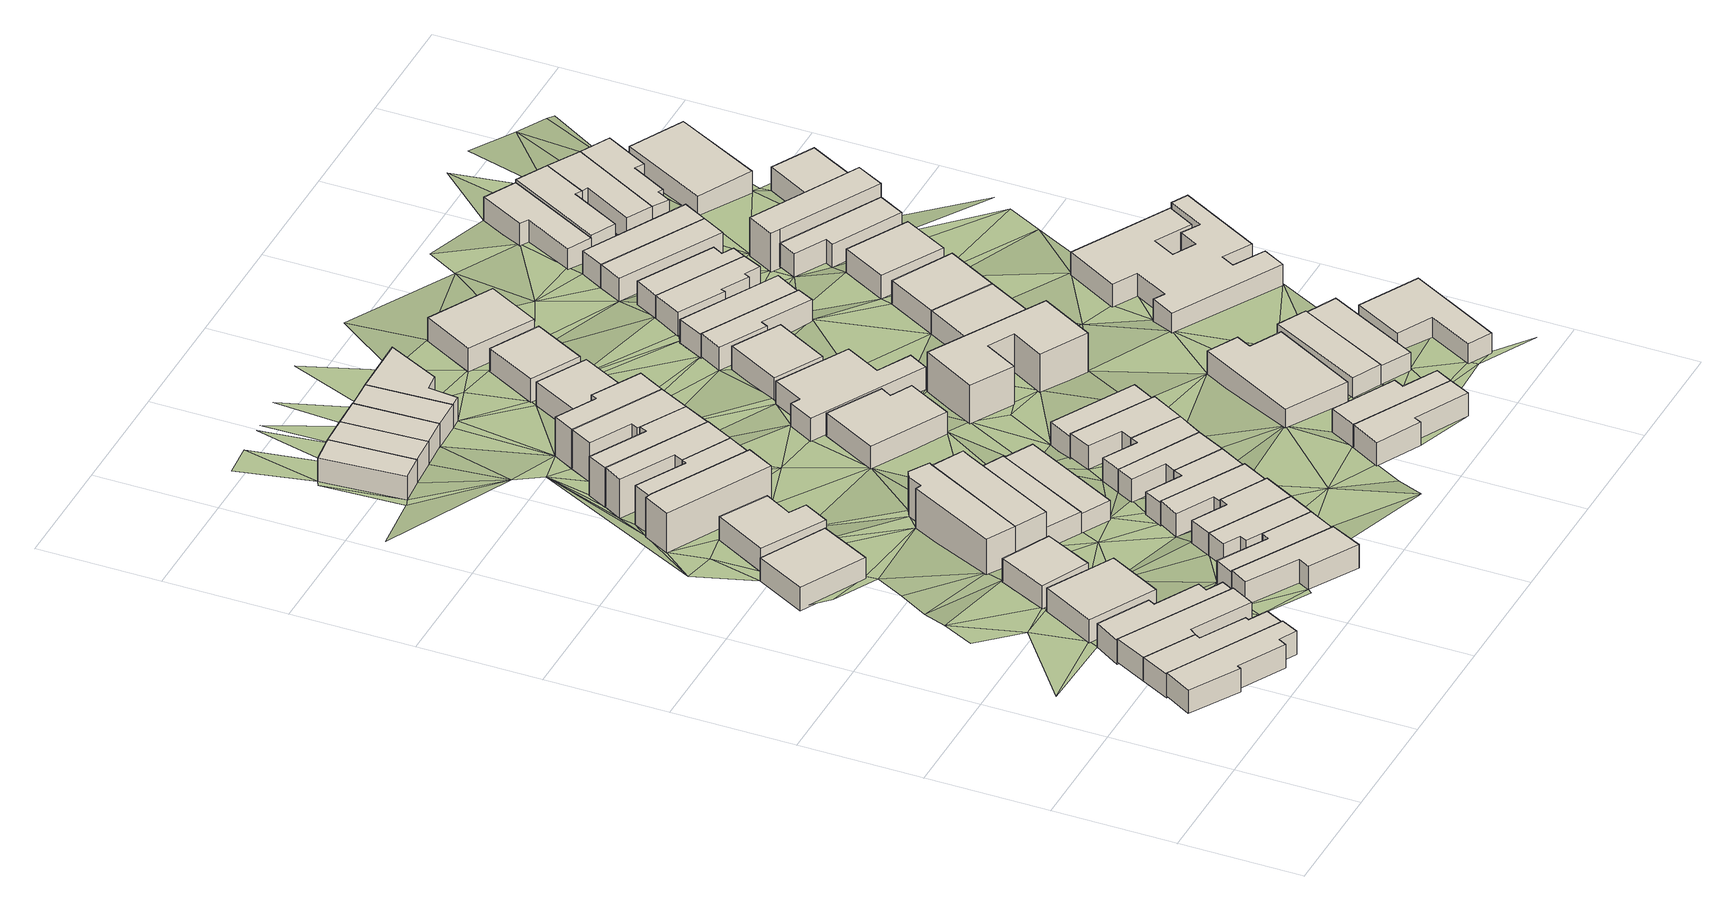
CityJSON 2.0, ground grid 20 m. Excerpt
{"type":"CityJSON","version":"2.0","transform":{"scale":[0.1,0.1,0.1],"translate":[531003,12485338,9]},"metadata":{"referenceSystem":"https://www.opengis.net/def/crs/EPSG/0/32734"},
"CityObjects":{
"building1":{"type":"Building","attributes":{"address":"39 Addison Road Salt River Cape Town","building":"house","building:levels":1,"building_height":4.1,"plus_code":"4FRW3F96+J7P","ground_height":14.52,"roof_height":18.62},"geometry":[{"type":"Solid","lod":"1","boundaries":[[[[0,1,2,3]],[[1,4,5,2]],[[4,6,7,5]],[[6,8,9,7]],[[8,10,11,9]],[[10,12,13,11]],[[12,14,15,13]],[[14,0,3,15]],[[3,2,5,7,9,11,13,15]],[[14,12,10,8,6,4,1,0]]]]}]},
"building2":{"type":"Building","attributes":{"address":"37 Addison Road Salt River Cape Town","building":"house","building:levels":1,"building_height":4.1,"plus_code":"4FRW3F96+M75","ground_height":14.2,"roof_height":18.3},"geometry":[{"type":"Solid","lod":"1","boundaries":[[[[16,17,18,19]],[[17,20,21,18]],[[20,22,23,21]],[[22,24,25,23]],[[24,26,27,25]],[[26,28,29,27]],[[28,30,31,29]],[[30,16,19,31]],[[19,18,21,23,25,27,29,31]],[[30,28,26,24,22,20,17,16]]]]}]},
"building3":{"type":"Building","attributes":{"address":"35 Addison Road Salt River Cape Town","building":"house","building:levels":1,"building_height":4.1,"plus_code":"4FRW3F96+M8C","ground_height":14.2,"roof_height":18.3},"geometry":[{"type":"Solid","lod":"1","boundaries":[[[[32,16,19,33]],[[16,30,31,19]],[[30,34,35,31]],[[34,36,37,35]],[[36,38,39,37]],[[38,32,33,39]],[[33,19,31,35,37,39]],[[38,36,34,30,16,32]]]]}]},
"building4":{"type":"Building","attributes":{"address":"33 Addison Road Salt River Cape Town","building":"house","building:levels":1,"building_height":4.1,"plus_code":"4FRW3F96+M8M","ground_height":13.85,"roof_height":17.95},"geometry":[{"type":"Solid","lod":"1","boundaries":[[[[40,41,42,43]],[[41,44,45,42]],[[44,46,47,45]],[[46,48,49,47]],[[48,50,51,49]],[[50,52,53,51]],[[52,54,55,53]],[[54,40,43,55]],[[43,42,45,47,49,51,53,55]],[[54,52,50,48,46,44,41,40]]]]}]},
"building5":{"type":"Building","attributes":{"address":"31 Addison Road Salt River Cape Town","building":"house","building:levels":1,"building_height":4.1,"plus_code":"4FRW3F96+P8G","ground_height":13.54,"roof_height":17.64},"geometry":[{"type":"Solid","lod":"1","boundaries":[[[[56,57,58,59]],[[57,60,61,58]],[[60,62,63,61]],[[62,56,59,63]],[[59,58,61,63]],[[62,60,57,56]]]]}]},
"building6":{"type":"Building","attributes":{"address":"44 Addison Road Salt River Cape Town","building":"house","building:levels":1,"building_height":4.1,"plus_code":"4FRW3F96+V7H","ground_height":12.33,"roof_height":16.43},"geometry":[{"type":"Solid","lod":"1","boundaries":[[[[64,65,66,67]],[[65,68,69,66]],[[68,70,71,69]],[[70,64,67,71]],[[67,66,69,71]],[[70,68,65,64]]]]}]},
"building7":{"type":"Building","attributes":{"address":"29 Addison Road Salt River Cape Town","building":"house","building:levels":1,"building_height":4.1,"plus_code":"4FRW3F96+Q85","ground_height":13.54,"roof_height":17.64},"geometry":[{"type":"Solid","lod":"1","boundaries":[[[[72,73,74,75]],[[73,76,77,74]],[[76,78,79,77]],[[78,72,75,79]],[[75,74,77,79]],[[78,76,73,72]]]]}]},
"building8":{"type":"Building","attributes":{"address":"40 Burns Road Salt River Cape Town","building":"house","building:levels":1,"building_height":4.1,"plus_code":"4FRW3F96+J9X","ground_height":14.2,"roof_height":18.3},"geometry":[{"type":"Solid","lod":"1","boundaries":[[[[80,81,82,83]],[[81,84,85,82]],[[84,86,87,85]],[[86,88,89,87]],[[88,90,91,89]],[[90,80,83,91]],[[83,82,85,87,89,91]],[[90,88,86,84,81,80]]]]}]},
"building9":{"type":"Building","attributes":{"address":"42 Addison Road Salt River Cape Town","building":"house","building:levels":1,"building_height":4.1,"plus_code":"4FRW3F96+W87","ground_height":12.16,"roof_height":16.26},"geometry":[{"type":"Solid","lod":"1","boundaries":[[[[92,93,94,95]],[[93,96,97,94]],[[96,98,99,97]],[[98,100,101,99]],[[100,102,103,101]],[[102,92,95,103]],[[95,94,97,99,101,103]],[[102,100,98,96,93,92]]]]}]},
"building10":{"type":"Building","attributes":{"address":"38 Burns Road Salt River Cape Town","building":"house","building:levels":1,"building_height":4.1,"plus_code":"4FRW3F96+MC3","ground_height":13.95,"roof_height":18.05},"geometry":[{"type":"Solid","lod":"1","boundaries":[[[[104,105,106,107]],[[105,108,109,106]],[[108,110,111,109]],[[110,112,113,111]],[[112,114,115,113]],[[114,104,107,115]],[[107,106,109,111,113,115]],[[114,112,110,108,105,104]]]]}]},
"building11":{"type":"Building","attributes":{"address":"2 Pope Street Salt River Cape Town","building":"house","building:levels":2,"building_height":6.9,"plus_code":"4FRW3F96+R97","ground_height":12.75,"roof_height":19.65},"geometry":[{"type":"Solid","lod":"1","boundaries":[[[[116,117,118,119]],[[117,120,121,118]],[[120,122,123,121]],[[122,124,125,123]],[[124,126,127,125]],[[126,128,129,127]],[[128,130,131,129]],[[130,116,119,131]],[[119,118,121,123,125,127,129,131]],[[130,128,126,124,122,120,117,116]]]]}]},
"building12":{"type":"Building","attributes":{"address":"40 Addison Road Salt River Cape Town","building":"house","building:levels":2,"building_height":6.9,"plus_code":"4FRW3F96+W8W","ground_height":12.16,"roof_height":19.06},"geometry":[{"type":"Solid","lod":"1","boundaries":[[[[132,133,134,135]],[[133,136,137,134]],[[136,138,139,137]],[[138,140,141,139]],[[140,132,135,141]],[[135,134,137,139,141]],[[140,138,136,133,132]]]]}]},
"building13":{"type":"Building","attributes":{"address":"36 Burns Road Salt River Cape Town","building":"house","building:levels":1,"building_height":4.1,"plus_code":"4FRW3F96+MC8","ground_height":13.95,"roof_height":18.05},"geometry":[{"type":"Solid","lod":"1","boundaries":[[[[105,142,143,106]],[[142,144,145,143]],[[144,146,147,145]],[[146,148,149,147]],[[148,150,151,149]],[[150,108,109,151]],[[108,105,106,109]],[[106,143,145,147,149,151,109]],[[108,150,148,146,144,142,105]]]]}]},
"building14":{"type":"Building","attributes":{"address":"4 Pope Street Salt River Cape Town","building":"house","building:levels":2,"building_height":6.9,"plus_code":"4FRW3F96+R94","ground_height":12.75,"roof_height":19.65},"geometry":[{"type":"Solid","lod":"1","boundaries":[[[[117,116,119,118]],[[116,152,153,119]],[[152,154,155,153]],[[154,156,157,155]],[[156,117,118,157]],[[118,119,153,155,157]],[[156,154,152,116,117]]]]}]},
"building15":{"type":"Building","attributes":{"address":"38 Addison Road Salt River Cape Town","building":"house","building:levels":2,"building_height":6.9,"plus_code":"4FRW3F96+X85","ground_height":11.71,"roof_height":18.61},"geometry":[{"type":"Solid","lod":"1","boundaries":[[[[158,159,160,161]],[[159,162,163,160]],[[162,164,165,163]],[[164,166,167,165]],[[166,168,169,167]],[[168,158,161,169]],[[161,160,163,165,167,169]],[[168,166,164,162,159,158]]]]}]},
"building16":{"type":"Building","attributes":{"address":"14 Chapel Street Salt River Cape Town","building":"house","building:levels":1,"building_height":4.1,"plus_code":"4FRW3FC6+47H","ground_height":11.13,"roof_height":15.23},"geometry":[{"type":"Solid","lod":"1","boundaries":[[[[170,171,172,173]],[[171,174,175,172]],[[174,176,177,175]],[[176,170,173,177]],[[173,172,175,177]],[[176,174,171,170]]]]}]},
"building17":{"type":"Building","attributes":{"address":"34 Burns Road Salt River Cape Town","building":"house","building:levels":1,"building_height":4.1,"plus_code":"4FRW3F96+MCQ","ground_height":13.95,"roof_height":18.05},"geometry":[{"type":"Solid","lod":"1","boundaries":[[[[142,178,179,143]],[[178,180,181,179]],[[180,182,183,181]],[[182,184,185,183]],[[184,144,145,185]],[[144,142,143,145]],[[143,179,181,183,185,145]],[[144,184,182,180,178,142]]]]}]},
"building18":{"type":"Building","attributes":{"address":"6 Pope Street Salt River Cape Town","building":"house","building:levels":1,"building_height":4.1,"plus_code":"4FRW3F96+QCR","ground_height":12.75,"roof_height":16.85},"geometry":[{"type":"Solid","lod":"1","boundaries":[[[[154,152,186,187]],[[152,188,189,186]],[[188,190,191,189]],[[190,154,187,191]],[[187,186,189,191]],[[190,188,152,154]]]]}]},
"building19":{"type":"Building","attributes":{"address":"36 Addison Road Salt River Cape Town","building":"house","building:levels":2,"building_height":6.9,"plus_code":"4FRW3F96+X8Q","ground_height":11.71,"roof_height":18.61},"geometry":[{"type":"Solid","lod":"1","boundaries":[[[[159,192,193,160]],[[192,194,195,193]],[[194,196,197,195]],[[196,198,199,197]],[[198,162,163,199]],[[162,159,160,163]],[[160,193,195,197,199,163]],[[162,198,196,194,192,159]]]]}]},
"building20":{"type":"Building","attributes":{"address":"32 Burns Road Salt River Cape Town","building":"house","building:levels":1,"building_height":4.1,"plus_code":"4FRW3F96+PC5","ground_height":13.54,"roof_height":17.64},"geometry":[{"type":"Solid","lod":"1","boundaries":[[[[200,201,202,203]],[[201,204,205,202]],[[204,206,207,205]],[[206,208,209,207]],[[208,210,211,209]],[[210,200,203,211]],[[203,202,205,207,209,211]],[[210,208,206,204,201,200]]]]}]},
"building21":{"type":"Building","attributes":{"address":"16 Chapel Street Salt River Cape Town","building":"house","building:levels":1,"building_height":4.1,"plus_code":"4FRW3FC6+48F","ground_height":11.13,"roof_height":15.23},"geometry":[{"type":"Solid","lod":"1","boundaries":[[[[212,170,173,213]],[[170,176,177,173]],[[176,214,215,177]],[[214,212,213,215]],[[213,173,177,215]],[[214,176,170,212]]]]}]},
"building22":{"type":"Building","attributes":{"address":"34 Addison Road Salt River Cape Town","building":"house","building:levels":2,"building_height":6.9,"plus_code":"4FRW3F96+X9M","ground_height":11.56,"roof_height":18.46},"geometry":[{"type":"Solid","lod":"1","boundaries":[[[[216,217,218,219]],[[217,220,221,218]],[[220,222,223,221]],[[222,224,225,223]],[[224,226,227,225]],[[226,216,219,227]],[[219,218,221,223,225,227]],[[226,224,222,220,217,216]]]]}]},
"building23":{"type":"Building","attributes":{"address":"8 Pope Street Salt River Cape Town","building":"house","building:levels":1,"building_height":4.1,"plus_code":"4FRW3F96+QCP","ground_height":12.52,"roof_height":16.62},"geometry":[{"type":"Solid","lod":"1","boundaries":[[[[228,229,230,231]],[[229,232,233,230]],[[232,234,235,233]],[[234,228,231,235]],[[231,230,233,235]],[[234,232,229,228]]]]}]},
"building24":{"type":"Building","attributes":{"address":"30 Burns Road Salt River Cape Town","building":"house","building:levels":1,"building_height":4.1,"plus_code":"4FRW3F96+PF6","ground_height":13.1,"roof_height":17.2},"geometry":[{"type":"Solid","lod":"1","boundaries":[[[[236,237,238,239]],[[237,240,241,238]],[[240,242,243,241]],[[242,244,245,243]],[[244,246,247,245]],[[246,236,239,247]],[[239,238,241,243,245,247]],[[246,244,242,240,237,236]]]]}]},
"building25":{"type":"Building","attributes":{"address":"18 Chapel Street Salt River Cape Town","building":"house","building:levels":1,"building_height":4.1,"plus_code":"4FRW3FC6+48G","ground_height":11.13,"roof_height":15.23},"geometry":[{"type":"Solid","lod":"1","boundaries":[[[[248,212,213,249]],[[212,214,215,213]],[[214,250,251,215]],[[250,248,249,251]],[[249,213,215,251]],[[250,214,212,248]]]]}]},
"building26":{"type":"Building","attributes":{"address":"32 Addison Road Salt River Cape Town","building":"house","building:levels":2,"building_height":6.9,"plus_code":"4FRW3FC6+294","ground_height":11.56,"roof_height":18.46},"geometry":[{"type":"Solid","lod":"1","boundaries":[[[[217,252,253,218]],[[252,254,255,253]],[[254,256,257,255]],[[256,258,259,257]],[[258,260,261,259]],[[260,220,221,261]],[[220,217,218,221]],[[218,253,255,257,259,261,221]],[[220,260,258,256,254,252,217]]]]}]},
"building27":{"type":"Building","attributes":{"address":"Burns Road Salt River Cape Town","building":"house","building:levels":1,"building_height":4.1,"plus_code":"4FRW3F96+PFP","ground_height":13.1,"roof_height":17.2},"geometry":[{"type":"Solid","lod":"1","boundaries":[[[[237,262,263,238]],[[262,264,265,263]],[[264,266,267,265]],[[266,268,269,267]],[[268,240,241,269]],[[240,237,238,241]],[[238,263,265,267,269,241]],[[240,268,266,264,262,237]]]]}]},
"building28":{"type":"Building","attributes":{"address":"30 Addison Road Salt River Cape Town","building":"house","building:levels":2,"building_height":6.9,"plus_code":"4FRW3FC6+29H","ground_height":11.56,"roof_height":18.46},"geometry":[{"type":"Solid","lod":"1","boundaries":[[[[252,270,271,253]],[[270,272,273,271]],[[272,274,275,273]],[[274,276,277,275]],[[276,254,255,277]],[[254,252,253,255]],[[253,271,273,275,277,255]],[[254,276,274,272,270,252]]]]}]},
"building29":{"type":"Building","attributes":{"address":"20 Chapel Street Salt River Cape Town","building":"house","building:levels":1,"building_height":4.1,"plus_code":"4FRW3FC6+49C","ground_height":10.98,"roof_height":15.08},"geometry":[{"type":"Solid","lod":"1","boundaries":[[[[278,279,280,281]],[[279,282,283,280]],[[282,284,285,283]],[[284,278,281,285]],[[281,280,283,285]],[[284,282,279,278]]]]}]},
"building30":{"type":"Building","attributes":{"address":"Burns Road Salt River Cape Town","building":"house","building:levels":1,"building_height":4.1,"plus_code":"4FRW3F96+QF4","ground_height":13.1,"roof_height":17.2},"geometry":[{"type":"Solid","lod":"1","boundaries":[[[[262,286,287,263]],[[286,288,289,287]],[[288,290,291,289]],[[290,292,293,291]],[[292,264,265,293]],[[264,262,263,265]],[[263,287,289,291,293,265]],[[264,292,290,288,286,262]]]]}]},
"building31":{"type":"Building","attributes":{"address":"27 Addison Road Salt River Cape Town","building":"house","building:levels":1,"building_height":4.1,"plus_code":"4FRW3F96+VFR","ground_height":11.95,"roof_height":16.05},"geometry":[{"type":"Solid","lod":"1","boundaries":[[[[294,295,296,297]],[[295,298,299,296]],[[298,300,301,299]],[[300,302,303,301]],[[302,304,305,303]],[[304,294,297,305]],[[297,296,299,301,303,305]],[[304,302,300,298,295,294]]]]}]},
"building32":{"type":"Building","attributes":{"address":"Burns Road Salt River Cape Town","building":"house","building:levels":1,"building_height":4.1,"plus_code":"4FRW3F96+QFH","ground_height":13.1,"roof_height":17.2},"geometry":[{"type":"Solid","lod":"1","boundaries":[[[[286,306,307,287]],[[306,308,309,307]],[[308,310,311,309]],[[310,312,313,311]],[[312,288,289,313]],[[288,286,287,289]],[[287,307,309,311,313,289]],[[288,312,310,308,306,286]]]]}]},
"building33":{"type":"Building","attributes":{"address":"22 Chapel Street Salt River Cape Town","building":"house","building:levels":1,"building_height":4.1,"plus_code":"4FRW3FC6+49P","ground_height":10.98,"roof_height":15.08},"geometry":[{"type":"Solid","lod":"1","boundaries":[[[[278,284,285,281]],[[284,314,315,285]],[[314,316,317,315]],[[316,318,319,317]],[[318,320,321,319]],[[320,278,281,321]],[[281,285,315,317,319,321]],[[320,318,316,314,284,278]]]]}]},
"building34":{"type":"Building","attributes":{"address":"28 Addison Road Salt River Cape Town","building":"house","building:levels":1,"building_height":4.1,"plus_code":"4FRW3FC6+2CV","ground_height":10.98,"roof_height":15.08},"geometry":[{"type":"Solid","lod":"1","boundaries":[[[[322,323,324,325]],[[323,326,327,324]],[[326,328,329,327]],[[328,322,325,329]],[[325,324,327,329]],[[328,326,323,322]]]]}]},
"building35":{"type":"Building","attributes":{"address":"22 Burns Road Salt River Cape Town","building":"house","building:levels":1,"building_height":4.1,"plus_code":"4FRW3F96+QGJ","ground_height":12.52,"roof_height":16.62},"geometry":[{"type":"Solid","lod":"1","boundaries":[[[[330,331,332,333]],[[331,334,335,332]],[[334,336,337,335]],[[336,330,333,337]],[[333,332,335,337]],[[336,334,331,330]]]]}]},
"building36":{"type":"Building","attributes":{"address":"25 Addison Road Salt River Cape Town","building":"house","building:levels":1,"building_height":4.1,"plus_code":"4FRW3F96+WF8","ground_height":11.95,"roof_height":16.05},"geometry":[{"type":"Solid","lod":"1","boundaries":[[[[338,339,340,341]],[[339,342,343,340]],[[342,344,345,343]],[[344,346,347,345]],[[346,348,349,347]],[[348,350,351,349]],[[350,352,353,351]],[[352,338,341,353]],[[341,340,343,345,347,349,351,353]],[[352,350,348,346,344,342,339,338]]]]}]},
"building37":{"type":"Building","attributes":{"address":"39 Burns Road Salt River Cape Town","building":"house","building:levels":1,"building_height":4.1,"plus_code":"4FRW3F96+JHM","ground_height":13.74,"roof_height":17.84},"geometry":[{"type":"Solid","lod":"1","boundaries":[[[[354,355,356,357]],[[355,358,359,356]],[[358,360,361,359]],[[360,362,363,361]],[[362,364,365,363]],[[364,354,357,365]],[[357,356,359,361,363,365]],[[364,362,360,358,355,354]]]]}]},
"building38":{"type":"Building","attributes":{"address":"26 Addison Road Salt River Cape Town","building":"house","building:levels":1,"building_height":4.1,"plus_code":"4FRW3FC6+3CQ","ground_height":10.82,"roof_height":14.92},"geometry":[{"type":"Solid","lod":"1","boundaries":[[[[366,367,368,369]],[[367,370,371,368]],[[370,372,373,371]],[[372,366,369,373]],[[369,368,371,373]],[[372,370,367,366]]]]}]},
"building39":{"type":"Building","attributes":{"address":"37 Burns Road Salt River Cape Town","building":"house","building:levels":1,"building_height":4.1,"plus_code":"4FRW3F96+MH4","ground_height":13.74,"roof_height":17.84},"geometry":[{"type":"Solid","lod":"1","boundaries":[[[[364,362,363,365]],[[362,374,375,363]],[[374,376,377,375]],[[376,378,379,377]],[[378,380,381,379]],[[380,364,365,381]],[[365,363,375,377,379,381]],[[380,378,376,374,362,364]]]]}]},
"building40":{"type":"Building","attributes":{"address":"23 Addison Road Salt River Cape Town","building":"house","building:levels":1,"building_height":4.1,"plus_code":"4FRW3F96+XF9","ground_height":11.39,"roof_height":15.49},"geometry":[{"type":"Solid","lod":"1","boundaries":[[[[382,383,384,385]],[[383,386,387,384]],[[386,388,389,387]],[[388,382,385,389]],[[385,384,387,389]],[[388,386,383,382]]]]}]},
"building41":{"type":"Building","attributes":{"address":"3 Pope Street Salt River Cape Town","building":"hall","building:levels":2,"amenity":"community_centre","building_height":6.9,"plus_code":"4FRW3F96+RHV","ground_height":11.95,"roof_height":18.85},"geometry":[{"type":"Solid","lod":"1","boundaries":[[[[390,391,392,393]],[[391,394,395,392]],[[394,396,397,395]],[[396,398,399,397]],[[398,400,401,399]],[[400,402,403,401]],[[402,404,405,403]],[[404,390,393,405]],[[393,392,395,397,399,401,403,405]],[[404,402,400,398,396,394,391,390]]]]}]},
"building42":{"type":"Building","attributes":{"address":"12 Pope Street Salt River Cape Town","building":"house","building:levels":1,"building_height":4.1,"plus_code":"4FRW3F96+PH9","ground_height":12.81,"roof_height":16.91},"geometry":[{"type":"Solid","lod":"1","boundaries":[[[[406,407,408,409]],[[407,410,411,408]],[[410,412,413,411]],[[412,414,415,413]],[[414,416,417,415]],[[416,406,409,417]],[[409,408,411,413,415,417]],[[416,414,412,410,407,406]]]]}]},
"building43":{"type":"Building","attributes":{"address":"24 Addison Road Salt River Cape Town","building":"house","building:levels":1,"building_height":4.1,"plus_code":"4FRW3FC6+4F6","ground_height":10.82,"roof_height":14.92},"geometry":[{"type":"Solid","lod":"1","boundaries":[[[[418,419,420,421]],[[419,422,423,420]],[[422,424,425,423]],[[424,418,421,425]],[[421,420,423,425]],[[424,422,419,418]]]]}]},
"building44":{"type":"Building","attributes":{"address":"21 Addison Road Salt River Cape Town","building":"house","building:levels":1,"building_height":4.1,"plus_code":"4FRW3F96+XGM","ground_height":11.39,"roof_height":15.49},"geometry":[{"type":"Solid","lod":"1","boundaries":[[[[426,427,428,429]],[[427,430,431,428]],[[430,432,433,431]],[[432,434,435,433]],[[434,436,437,435]],[[436,426,429,437]],[[429,428,431,433,435,437]],[[436,434,432,430,427,426]]]]}]},
"building45":{"type":"Building","attributes":{"address":"14 Pope Street Salt River Cape Town","building":"house","building:levels":1,"building_height":4.1,"plus_code":"4FRW3F96+MJW","ground_height":12.81,"roof_height":16.91},"geometry":[{"type":"Solid","lod":"1","boundaries":[[[[438,439,440,441]],[[439,442,443,440]],[[442,444,445,443]],[[444,438,441,445]],[[441,440,443,445]],[[444,442,439,438]]]]}]},
"building46":{"type":"Building","attributes":{"address":"19 Addison Road Salt River Cape Town","building":"house","building:levels":1,"building_height":4.1,"plus_code":"4FRW3F96+XGW","ground_height":11.07,"roof_height":15.17},"geometry":[{"type":"Solid","lod":"1","boundaries":[[[[446,447,448,449]],[[447,450,451,448]],[[450,452,453,451]],[[452,446,449,453]],[[449,448,451,453]],[[452,450,447,446]]]]}]},
"building47":{"type":"Building","attributes":{"address":"Burns Road Salt River Cape Town","building":"house","building:levels":1,"building_height":4.1,"plus_code":"4FRW3F96+VHG","ground_height":11.61,"roof_height":15.71},"geometry":[{"type":"Solid","lod":"1","boundaries":[[[[454,455,456,457]],[[455,458,459,456]],[[458,460,461,459]],[[460,454,457,461]],[[457,456,459,461]],[[460,458,455,454]]]]}]},
"building48":{"type":"Building","attributes":{"address":"16 Pope Street Salt River Cape Town","building":"house","building:levels":1,"building_height":4.1,"plus_code":"4FRW3F96+MJX","ground_height":12.45,"roof_height":16.55},"geometry":[{"type":"Solid","lod":"1","boundaries":[[[[462,463,464,465]],[[463,466,467,464]],[[466,468,469,467]],[[468,462,465,469]],[[465,464,467,469]],[[468,466,463,462]]]]}]},
"building49":{"type":"Building","attributes":{"address":"17 Addison Road Salt River Cape Town","building":"house","building:levels":1,"building_height":4.1,"plus_code":"4FRW3FC6+2GH","ground_height":11.07,"roof_height":15.17},"geometry":[{"type":"Solid","lod":"1","boundaries":[[[[470,471,472,473]],[[471,474,475,472]],[[474,476,477,475]],[[476,478,479,477]],[[478,480,481,479]],[[480,482,483,481]],[[482,484,485,483]],[[484,470,473,485]],[[473,472,475,477,479,481,483,485]],[[484,482,480,478,476,474,471,470]]]]}]},
"building50":{"type":"Building","attributes":{"address":"15 Addison Road Salt River Cape Town","building":"house","building:levels":1,"building_height":4.1,"plus_code":"4FRW3FC6+2HJ","ground_height":11.07,"roof_height":15.17},"geometry":[{"type":"Solid","lod":"1","boundaries":[[[[470,484,485,473]],[[484,486,487,485]],[[486,488,489,487]],[[488,490,491,489]],[[490,492,493,491]],[[492,470,473,493]],[[473,485,487,489,491,493]],[[492,490,488,486,484,470]]]]}]},
"building51":{"type":"Building","attributes":{"address":"Burns Road Salt River Cape Town","building":"house","building:levels":1,"building_height":4.1,"plus_code":"4FRW3F96+WJ2","ground_height":11.61,"roof_height":15.71},"geometry":[{"type":"Solid","lod":"1","boundaries":[[[[454,494,495,457]],[[494,496,497,495]],[[496,455,456,497]],[[455,454,457,456]],[[457,495,497,456]],[[455,496,494,454]]]]}]},
"building52":{"type":"Building","attributes":{"address":"18 Pope Street Salt River Cape Town","building":"house","building:levels":1,"building_height":4.1,"plus_code":"4FRW3F96+MM8","ground_height":12.45,"roof_height":16.55},"geometry":[{"type":"Solid","lod":"1","boundaries":[[[[498,499,500,501]],[[499,502,503,500]],[[502,504,505,503]],[[504,506,507,505]],[[506,508,509,507]],[[508,510,511,509]],[[510,498,501,511]],[[501,500,503,505,507,509,511]],[[510,508,506,504,502,499,498]]]]}]},
"building53":{"type":"Building","attributes":{"address":"13 Addison Road Salt River Cape Town","building":"house","building:levels":1,"building_height":4.1,"plus_code":"4FRW3FC6+3H3","ground_height":10.82,"roof_height":14.92},"geometry":[{"type":"Solid","lod":"1","boundaries":[[[[512,513,514,515]],[[513,516,517,514]],[[516,518,519,517]],[[518,512,515,519]],[[515,514,517,519]],[[518,516,513,512]]]]}]},
"building54":{"type":"Building","attributes":{"address":"11 Addison Road Salt River Cape Town","building":"house","building:levels":1,"building_height":4.1,"plus_code":"4FRW3FC6+3H8","ground_height":10.82,"roof_height":14.92},"geometry":[{"type":"Solid","lod":"1","boundaries":[[[[518,520,521,519]],[[520,522,523,521]],[[522,512,515,523]],[[512,518,519,515]],[[519,521,523,515]],[[512,522,520,518]]]]}]},
"building55":{"type":"Building","attributes":{"address":"14A Burns Road Salt River Cape Town","building":"house","building:levels":1,"building_height":4.1,"plus_code":"4FRW3F96+WJV","ground_height":11.61,"roof_height":15.71},"geometry":[{"type":"Solid","lod":"1","boundaries":[[[[524,525,526,527]],[[525,528,529,526]],[[528,530,531,529]],[[530,524,527,531]],[[527,526,529,531]],[[530,528,525,524]]]]}]},
"building56":{"type":"Building","attributes":{"address":"33A Burns Road Salt River Cape Town","building":"house","building:levels":1,"building_height":4.1,"plus_code":"4FRW3F96+RM3","ground_height":11.78,"roof_height":15.88},"geometry":[{"type":"Solid","lod":"1","boundaries":[[[[532,533,534,535]],[[533,536,537,534]],[[536,538,539,537]],[[538,540,541,539]],[[540,542,543,541]],[[542,544,545,543]],[[544,546,547,545]],[[546,548,549,547]],[[548,550,551,549]],[[550,552,553,551]],[[552,554,555,553]],[[554,556,557,555]],[[556,558,559,557]],[[558,560,561,559]],[[560,562,563,561]],[[562,564,565,563]],[[564,566,567,565]],[[566,568,569,567]],[[568,570,571,569]],[[570,532,535,571]],[[535,534,537,539,541,543,545,547,549,551,553,555,557,559,561,563,565,567,569,571]],[[570,568,566,564,562,560,558,556,554,552,550,548,546,544,542,540,538,536,533,532]]]]}]},
"building57":{"type":"Building","attributes":{"address":"2 Tennyson Street Salt River Cape Town","building":"house","building:levels":1,"building_height":4.1,"plus_code":"4FRW3FC6+4H7","ground_height":9.95,"roof_height":14.05},"geometry":[{"type":"Solid","lod":"1","boundaries":[[[[572,573,574,575]],[[573,576,577,574]],[[576,578,579,577]],[[578,580,581,579]],[[580,582,583,581]],[[582,572,575,583]],[[575,574,577,579,581,583]],[[582,580,578,576,573,572]]]]}]},
"building58":{"type":"Building","attributes":{"address":"14 Burns Road Salt River Cape Town","building":"house","building:levels":1,"building_height":4.1,"plus_code":"4FRW3F96+XJG","ground_height":11.07,"roof_height":15.17},"geometry":[{"type":"Solid","lod":"1","boundaries":[[[[584,585,586,587]],[[585,588,589,586]],[[588,590,591,589]],[[590,592,593,591]],[[592,594,595,593]],[[594,584,587,595]],[[587,586,589,591,593,595]],[[594,592,590,588,585,584]]]]}]},
"building59":{"type":"Building","attributes":{"address":"4 Tennyson Street Salt River Cape Town","building":"house","building:levels":1,"building_height":4.1,"plus_code":"4FRW3FC6+4JC","ground_height":10.53,"roof_height":14.63},"geometry":[{"type":"Solid","lod":"1","boundaries":[[[[596,597,598,599]],[[597,600,601,598]],[[600,602,603,601]],[[602,604,605,603]],[[604,606,607,605]],[[606,596,599,607]],[[599,598,601,603,605,607]],[[606,604,602,600,597,596]]]]}]},
"building60":{"type":"Building","attributes":{"address":"12 Burns Road Salt River Cape Town","building":"house","building:levels":2,"building_height":6.9,"plus_code":"4FRW3F96+XJX","ground_height":10.69,"roof_height":17.59},"geometry":[{"type":"Solid","lod":"1","boundaries":[[[[608,609,610,611]],[[609,612,613,610]],[[612,614,615,613]],[[614,616,617,615]],[[616,608,611,617]],[[611,610,613,615,617]],[[616,614,612,609,608]]]]}]},
"building61":{"type":"Building","attributes":{"address":"6 Tennyson Street Salt River Cape Town","building":"house","building:levels":1,"building_height":4.1,"plus_code":"4FRW3FC6+3JV","ground_height":10.53,"roof_height":14.63},"geometry":[{"type":"Solid","lod":"1","boundaries":[[[[618,596,599,619]],[[596,606,607,599]],[[606,620,621,607]],[[620,622,623,621]],[[622,624,625,623]],[[624,618,619,625]],[[619,599,607,621,623,625]],[[624,622,620,606,596,618]]]]}]},
"building62":{"type":"Building","attributes":{"address":"8 Tennyson Street Salt River Cape Town","building":"house","building:levels":1,"building_height":4.1,"plus_code":"4FRW3FC6+4M2","ground_height":10.53,"roof_height":14.63},"geometry":[{"type":"Solid","lod":"1","boundaries":[[[[618,624,625,619]],[[624,626,627,625]],[[626,628,629,627]],[[628,630,631,629]],[[630,632,633,631]],[[632,634,635,633]],[[634,636,637,635]],[[636,618,619,637]],[[619,625,627,629,631,633,635,637]],[[636,634,632,630,628,626,624,618]]]]}]},
"building63":{"type":"Building","attributes":{"address":"10 Burns Road Salt River Cape Town","building":"house","building:levels":1,"building_height":4.1,"plus_code":"4FRW3FC6+2M8","ground_height":10.69,"roof_height":14.79},"geometry":[{"type":"Solid","lod":"1","boundaries":[[[[638,639,640,641]],[[639,642,643,640]],[[642,644,645,643]],[[644,638,641,645]],[[641,640,643,645]],[[644,642,639,638]]]]}]},
"building64":{"type":"Building","attributes":{"address":"10 Tennyson Street Salt River Cape Town","building":"house","building:levels":1,"building_height":4.1,"plus_code":"4FRW3FC6+3MF","ground_height":10.14,"roof_height":14.24},"geometry":[{"type":"Solid","lod":"1","boundaries":[[[[646,647,648,649]],[[647,650,651,648]],[[650,652,653,651]],[[652,646,649,653]],[[649,648,651,653]],[[652,650,647,646]]]]}]},
"terrain1":{"type":"TINRelief","geometry":[{"type":"CompositeSurface","lod":"1","boundaries":[[[52,654,655]],[[656,655,654]],[[657,658,659]],[[658,657,660]],[[661,656,662]],[[654,52,663]],[[660,657,36]],[[654,664,656]],[[657,665,22]],[[662,656,666]],[[22,14,667]],[[657,22,36]],[[668,654,663]],[[666,656,664]],[[667,669,22]],[[36,22,669]],[[663,670,668]],[[671,662,672]],[[669,673,36]],[[672,662,666]],[[668,670,674]],[[675,676,677]],[[38,36,673]],[[666,664,73]],[[678,671,679]],[[673,86,38]],[[680,681,674]],[[38,86,681]],[[682,675,677]],[[672,679,671]],[[668,674,683]],[[681,86,84]],[[678,679,682]],[[673,90,86]],[[60,73,664]],[[684,65,685]],[[683,674,681]],[[65,686,685]],[[683,60,668]],[[673,687,90]],[[683,681,84]],[[684,685,688]],[[65,689,686]],[[90,88,86]],[[690,684,688]],[[672,691,679]],[[685,686,692]],[[128,675,682]],[[688,685,692]],[[76,691,672]],[[679,128,682]],[[689,693,686]],[[73,60,694]],[[695,60,683]],[[128,689,675]],[[696,697,683]],[[694,76,73]],[[683,697,695]],[[696,683,698]],[[699,691,76]],[[690,700,166]],[[701,684,690]],[[702,60,695]],[[696,703,697]],[[688,692,140]],[[128,693,689]],[[690,166,196]],[[76,694,699]],[[60,206,694]],[[698,704,696]],[[60,702,206]],[[705,706,707]],[[708,100,92]],[[699,694,709]],[[124,100,693]],[[124,693,128]],[[140,692,92]],[[701,690,196]],[[710,705,174]],[[166,711,196]],[[100,140,92]],[[128,126,124]],[[707,174,705]],[[174,171,710]],[[694,206,204]],[[694,712,709]],[[713,714,166]],[[122,100,124]],[[206,702,715]],[[196,194,701]],[[711,166,714]],[[694,204,712]],[[715,702,716]],[[707,176,174]],[[717,701,194]],[[718,206,715]],[[719,712,204]],[[720,171,721]],[[100,722,140]],[[722,100,122]],[[717,723,701]],[[214,176,707]],[[105,81,724]],[[170,721,171]],[[717,222,723]],[[712,719,725]],[[156,120,117]],[[254,701,723]],[[132,140,726]],[[722,122,120]],[[707,701,276]],[[712,725,264]],[[142,105,727]],[[707,250,214]],[[723,222,260]],[[719,240,725]],[[254,276,701]],[[723,260,258]],[[726,728,132]],[[719,242,240]],[[712,264,292]],[[120,156,722]],[[722,726,140]],[[707,276,250]],[[154,190,156]],[[260,222,220]],[[142,727,178]],[[727,105,724]],[[170,212,729]],[[725,240,268]],[[292,232,712]],[[728,726,730]],[[731,178,727]],[[250,276,284]],[[732,212,248]],[[156,190,733]],[[726,722,734]],[[232,292,310]],[[727,724,735]],[[156,733,722]],[[736,276,274]],[[726,737,730]],[[292,288,310]],[[276,314,284]],[[288,292,290]],[[310,308,232]],[[190,232,733]],[[274,272,736]],[[217,730,737]],[[727,735,738]],[[722,739,734]],[[323,276,736]],[[734,737,726]],[[310,288,312]],[[314,276,323]],[[232,308,334]],[[727,740,731]],[[741,248,278]],[[736,272,742]],[[237,731,740]],[[738,743,727]],[[316,314,318]],[[334,744,232]],[[252,217,346]],[[272,270,742]],[[733,232,744]],[[217,737,346]],[[237,740,262]],[[739,298,734]],[[740,727,743]],[[323,745,314]],[[318,314,746]],[[746,314,745]],[[346,737,747]],[[740,286,262]],[[748,744,334]],[[749,252,346]],[[294,733,744]],[[430,270,252]],[[734,298,338]],[[745,323,750]],[[320,751,278]],[[746,752,318]],[[740,743,380]],[[298,295,294]],[[745,753,746]],[[749,430,252]],[[752,320,318]],[[334,754,748]],[[748,755,744]],[[427,742,270]],[[756,750,323]],[[744,394,294]],[[754,334,757]],[[752,746,753]],[[355,360,358]],[[338,298,294]],[[346,758,749]],[[427,756,742]],[[740,380,759]],[[748,754,755]],[[286,740,412]],[[286,412,306]],[[338,294,394]],[[427,270,430]],[[344,758,346]],[[320,752,760]],[[388,430,749]],[[759,380,378]],[[754,761,755]],[[424,752,753]],[[412,757,306]],[[750,756,762]],[[344,342,339]],[[763,338,394]],[[754,757,764]],[[424,753,366]],[[376,765,378]],[[760,766,320]],[[761,754,767]],[[759,378,768]],[[427,762,756]],[[338,763,339]],[[388,432,430]],[[765,376,374]],[[344,386,758]],[[757,412,764]],[[768,378,769]],[[765,769,378]],[[762,770,750]],[[366,750,771]],[[432,388,386]],[[344,339,455]],[[759,768,406]],[[770,771,750]],[[394,772,763]],[[374,773,765]],[[765,773,769]],[[339,763,455]],[[374,362,774]],[[386,434,432]],[[344,775,386]],[[424,366,513]],[[386,775,434]],[[773,374,776]],[[775,344,455]],[[777,764,412]],[[407,778,410]],[[439,406,768]],[[762,779,770]],[[760,780,766]],[[781,418,424]],[[778,407,406]],[[776,374,774]],[[513,366,771]],[[782,763,772]],[[410,777,412]],[[778,439,410]],[[760,418,780]],[[424,513,781]],[[772,764,783]],[[406,439,778]],[[783,764,777]],[[779,762,450]],[[410,439,777]],[[776,784,773]],[[785,776,774]],[[772,783,782]],[[771,786,513]],[[787,773,784]],[[775,455,496]],[[468,773,787]],[[418,781,780]],[[788,779,789]],[[512,781,513]],[[426,775,528]],[[774,790,785]],[[454,782,783]],[[789,779,450]],[[783,777,791]],[[496,528,775]],[[522,781,512]],[[786,490,513]],[[499,468,787]],[[480,789,482]],[[783,791,792]],[[450,482,789]],[[450,426,588]],[[781,522,793]],[[794,777,439]],[[438,794,439]],[[525,426,528]],[[496,795,528]],[[796,780,781]],[[588,482,450]],[[791,797,798]],[[781,793,796]],[[454,783,799]],[[426,525,588]],[[791,798,792]],[[792,799,783]],[[438,468,794]],[[490,800,513]],[[482,801,484]],[[795,496,494]],[[588,801,482]],[[600,793,522]],[[530,528,795]],[[490,488,486]],[[802,780,796]],[[801,486,484]],[[454,799,494]],[[588,585,801]],[[600,522,602]],[[592,588,525]],[[490,486,800]],[[795,494,530]],[[803,486,801]],[[590,588,592]],[[804,796,793]],[[803,800,486]],[[602,522,805]],[[592,525,524]],[[796,573,802]],[[800,803,806]],[[807,530,494]],[[805,622,602]],[[799,807,494]],[[602,622,604]],[[808,592,524]],[[809,806,803]],[[622,805,624]],[[810,799,811]],[[799,810,807]],[[604,622,606]],[[806,809,805]],[[606,622,620]],[[805,626,624]],[[812,524,530]],[[809,626,805]],[[609,813,803]],[[803,814,809]],[[628,626,630]],[[626,809,630]],[[530,807,812]],[[803,813,814]],[[524,812,808]],[[815,573,597]],[[634,630,809]],[[816,817,808]],[[815,597,596]],[[632,630,634]],[[813,609,644]],[[639,814,813]],[[809,818,634]],[[814,639,819]],[[820,819,639]],[[818,636,634]],[[618,821,596]],[[646,814,819]],[[596,821,822]],[[636,821,618]],[[818,646,636]],[[636,823,821]],[[823,636,824]]]}]}
},
"vertices":[
[66,136,55],[39,90,55],[39,90,96],[66,136,96],[119,43,55],[119,43,96],[123,49,55],[123,49,96],[200,8,55],[200,8,96],[208,22,55],[208,22,96],[237,7,55],[237,7,96],[252,36,55],[252,36,96],
[91,184,52],[66,136,52],[66,136,93],[91,184,93],[252,36,52],[252,36,93],[269,68,52],[269,68,93],[239,84,52],[239,84,93],[242,90,52],[242,90,93],[169,130,52],[169,130,93],[174,139,52],[174,139,93],
[118,237,52],[118,237,93],[183,150,52],[183,150,93],[280,97,52],[280,97,93],[302,136,52],[302,136,93],
[302,136,48],[314,158,48],[314,158,89],[302,136,89],[287,172,48],[287,172,89],[296,188,48],[296,188,89],[224,226,48],[224,226,89],[230,237,48],[230,237,89],[146,281,48],[146,281,89],[118,237,48],[118,237,89],
[154,297,45],[262,240,45],[262,240,86],[154,297,86],[309,328,45],[309,328,86],[201,385,45],[201,385,86],
[223,744,33],[117,799,33],[117,799,74],[223,744,74],[73,716,33],[73,716,74],[180,661,33],[180,661,74],
[204,393,45],[282,356,45],[282,356,86],[204,393,86],[321,435,45],[321,435,86],[242,473,45],[242,473,86],
[474,15,52],[500,67,52],[500,67,93],[474,15,93],[340,156,52],[340,156,93],[322,126,52],[322,126,93],[405,78,52],[405,78,93],[395,60,52],[395,60,93],
[264,853,32],[188,895,32],[188,895,73],[264,853,73],[140,808,32],[140,808,73],[243,751,32],[243,751,73],[266,793,32],[266,793,73],[239,808,32],[239,808,73],
[500,67,50],[525,113,50],[525,113,90],[500,67,90],[447,155,50],[447,155,90],[439,142,50],[439,142,90],[358,187,50],[358,187,90],[340,156,50],[340,156,90],
[296,477,38],[386,648,38],[386,648,107],[296,477,107],[390,654,38],[390,654,107],[358,673,38],[358,673,107],[345,666,38],[345,666,107],[333,642,38],[333,642,107],[323,646,38],[323,646,107],[249,502,38],[249,502,107],
[322,907,32],[163,992,32],[163,992,101],[322,907,101],[152,995,32],[152,995,101],[128,951,32],[128,951,101],[298,862,32],[298,862,101],
[548,155,50],[548,155,90],[416,226,50],[416,226,90],[400,196,50],[400,196,90],[427,181,50],[427,181,90],[421,169,50],[421,169,90],
[347,451,38],[347,451,107],[429,608,38],[429,608,107],[437,622,38],[437,622,107],
[322,907,27],[344,947,27],[344,947,96],[322,907,96],[266,988,27],[266,988,96],[261,980,27],[261,980,96],[180,1024,27],[180,1024,96],[163,992,27],[163,992,96],
[148,1494,21],[100,1488,21],[100,1488,62],[148,1494,62],[110,1352,21],[110,1352,62],[155,1356,21],[155,1356,62],
[575,205,50],[575,205,90],[499,245,50],[499,245,90],[491,231,50],[491,231,90],[435,261,50],[435,261,90],
[347,451,79],[429,608,79],[403,421,38],[403,421,79],[485,580,38],[485,580,79],
[368,993,27],[368,993,96],[203,1081,27],[203,1081,96],[185,1050,27],[185,1050,96],[273,1003,27],[273,1003,96],
[575,205,45],[600,251,45],[600,251,86],[575,205,86],[466,324,45],[466,324,86],[446,290,45],[446,290,86],[506,258,45],[506,258,86],[499,245,45],[499,245,86],
[196,1496,21],[196,1496,62],[203,1359,21],[203,1359,62],
[368,993,26],[391,1038,26],[391,1038,95],[368,993,95],[317,1078,26],[317,1078,95],[311,1065,26],[311,1065,95],[220,1114,26],[220,1114,95],[203,1081,26],[203,1081,95],
[403,421,35],[450,396,35],[450,396,76],[403,421,76],[533,555,35],[533,555,76],[485,580,35],[485,580,76],
[600,251,41],[626,298,41],[626,298,82],[600,251,82],[548,340,41],[548,340,82],[541,324,41],[541,324,82],[483,355,41],[483,355,82],[466,324,41],[466,324,82],
[245,1498,21],[245,1498,62],[250,1363,21],[250,1363,62],
[416,1087,26],[416,1087,95],[271,1164,26],[271,1164,95],[251,1127,26],[251,1127,95],[319,1091,26],[319,1091,95],[313,1080,26],[313,1080,95],
[650,345,41],[650,345,82],[518,414,41],[518,414,82],[503,386,41],[503,386,82],[558,357,41],[558,357,82],
[440,1131,26],[440,1131,95],[361,1174,26],[361,1174,95],[356,1164,26],[356,1164,95],[290,1199,26],[290,1199,95],
[296,1501,20],[245,1498,20],[245,1498,61],[296,1501,61],[250,1363,20],[250,1363,61],[302,1365,20],[302,1365,61],
[675,386,41],[675,386,82],[596,429,41],[596,429,82],[590,416,41],[590,416,82],[535,446,41],[535,446,82],
[603,777,30],[568,795,30],[568,795,70],[603,777,70],[578,813,30],[578,813,70],[490,861,30],[490,861,70],[440,769,30],[440,769,70],[563,703,30],[563,703,70],
[705,440,41],[705,440,82],[571,513,41],[571,513,82],[553,477,41],[553,477,82],[606,448,41],[606,448,82],
[321,1366,20],[321,1366,61],[326,1414,20],[326,1414,61],[354,1417,20],[354,1417,61],[397,1503,20],[397,1503,61],
[483,1236,20],[402,1279,20],[402,1279,61],[483,1236,61],[357,1193,20],[357,1193,61],[438,1150,20],[438,1150,61],
[705,440,35],[728,482,35],[728,482,76],[705,440,76],[594,554,35],[594,554,76],[571,513,35],[571,513,76],
[653,777,30],[671,809,30],[671,809,70],[653,777,70],[617,838,30],[617,838,70],[649,897,30],[649,897,70],[533,960,30],[533,960,70],[506,910,30],[506,910,70],[491,918,30],[491,918,70],[468,876,30],[468,876,70],
[722,98,47],[795,61,47],[795,61,88],[722,98,88],[801,73,47],[801,73,88],[889,28,47],[889,28,88],[907,64,47],[907,64,88],[750,147,47],[750,147,88],
[533,1333,18],[454,1375,18],[454,1375,59],[533,1333,59],[408,1290,18],[408,1290,59],[488,1248,18],[488,1248,59],
[922,92,47],[922,92,88],[866,121,47],[866,121,88],[875,138,47],[875,138,88],[773,191,47],[773,191,88],
[545,968,24],[623,926,24],[623,926,65],[545,968,65],[671,1014,24],[671,1014,65],[593,1056,24],[593,1056,65],
[788,582,30],[837,670,30],[837,670,99],[788,582,99],[650,774,30],[650,774,99],[599,684,30],[599,684,99],[669,645,30],[669,645,99],[700,701,30],[700,701,99],[742,678,30],[742,678,99],[711,624,30],[711,624,99],
[930,341,38],[879,368,38],[879,368,79],[930,341,79],[892,393,38],[892,393,79],[843,419,38],[843,419,79],[755,257,38],[755,257,79],[855,203,38],[855,203,79],
[592,1432,18],[487,1488,18],[487,1488,59],[592,1432,59],[441,1403,18],[441,1403,59],[546,1346,18],[546,1346,59],
[760,1025,24],[604,1109,24],[604,1109,65],[760,1025,65],[583,1071,24],[583,1071,65],[659,1030,24],[659,1030,65],[665,1041,24],[665,1041,65],[746,998,24],[746,998,65],
[992,330,38],[945,354,38],[945,354,79],[992,330,79],[867,200,38],[867,200,79],[914,177,38],[914,177,79],
[604,1109,21],[760,1025,21],[760,1025,62],[604,1109,62],[785,1069,21],[785,1069,62],[627,1153,21],[627,1153,62],
[885,776,26],[788,829,26],[788,829,67],[885,776,67],[741,744,26],[741,744,67],[839,691,26],[839,691,67],
[992,330,35],[914,177,35],[914,177,76],[992,330,76],[963,152,35],[963,152,76],[1042,305,35],[1042,305,76],
[668,1209,21],[641,1163,21],[641,1163,62],[668,1209,62],[717,1122,21],[717,1122,62],[720,1129,21],[720,1129,62],[764,1105,21],[764,1105,62],[769,1114,21],[769,1114,62],[794,1101,21],[794,1101,62],[809,1133,21],[809,1133,62],
[821,1155,21],[821,1155,62],[802,1165,21],[802,1165,62],[811,1182,21],[811,1182,62],[689,1248,21],[689,1248,62],
[931,860,26],[931,860,67],[833,911,26],[833,911,67],
[1136,217,35],[1040,268,35],[1040,268,76],[1136,217,76],[998,189,35],[998,189,76],[1055,159,35],[1055,159,76],[1016,85,35],[1016,85,76],[1054,65,35],[1054,65,76],[1072,98,35],[1072,98,76],
[709,1314,18],[689,1276,18],[689,1276,59],[709,1314,59],[854,1187,18],[854,1187,59],[875,1225,18],[875,1225,59],
[896,1264,18],[896,1264,59],[730,1352,18],[730,1352,59],
[977,950,26],[878,1003,26],[878,1003,67],[977,950,67],[838,930,26],[838,930,67],[938,876,26],[938,876,67],
[920,509,28],[1097,413,28],[1097,413,69],[920,509,69],[1117,450,28],[1117,450,69],[1066,478,28],[1066,478,69],[1078,500,28],[1078,500,69],[1125,474,28],[1125,474,69],[1198,608,28],[1198,608,69],[1172,622,28],[1172,622,69],[1139,562,28],[1139,562,69],[1109,579,28],[1109,579,69],[1092,548,28],[1092,548,69],[1055,568,28],[1055,568,69],[1075,605,28],[1075,605,69],[1134,573,28],[1134,573,69],[1159,618,28],[1159,618,69],[1000,704,28],[1000,704,69],[951,617,28],[951,617,69],[991,595,28],[991,595,69],[960,538,28],[960,538,69],[942,548,28],[942,548,69],
[856,1514,10],[804,1541,10],[804,1541,51],[856,1514,51],[765,1467,10],[765,1467,51],[779,1459,10],[779,1459,51],[736,1378,10],[736,1378,51],[774,1358,10],[774,1358,51],
[1023,1013,21],[859,1099,21],[859,1099,62],[1023,1013,62],[843,1069,21],[843,1069,62],[894,1042,21],[894,1042,62],[887,1029,21],[887,1029,62],[1000,970,21],[1000,970,62],
[907,1487,15],[856,1514,15],[856,1514,56],[907,1487,56],[774,1358,15],[774,1358,56],[814,1338,15],[814,1338,56],[858,1421,15],[858,1421,56],[869,1415,15],[869,1415,56],
[1023,1013,17],[1047,1058,17],[1047,1058,86],[1023,1013,86],[869,1151,17],[869,1151,86],[845,1107,17],[845,1107,86],[859,1099,17],[859,1099,86],
[958,1458,15],[958,1458,56],[879,1411,15],[879,1411,56],[834,1329,15],[834,1329,56],[875,1307,15],[875,1307,56],
[900,1292,15],[900,1292,56],[912,1314,15],[912,1314,56],[920,1310,15],[920,1310,56],[952,1369,15],[952,1369,56],[967,1361,15],[967,1361,56],[1006,1433,15],[1006,1433,56],
[1101,1153,17],[1032,1190,17],[1032,1190,58],[1101,1153,58],[985,1105,17],[985,1105,58],[1055,1067,17],[1055,1067,58],
[1092,1355,11],[1003,1401,11],[1003,1401,52],[1092,1355,52],[930,1260,11],[930,1260,52],[1019,1214,11],[1019,1214,52],
[154,297,48],[4,282,52],[138,387,48],[242,90,55],[174,139,55],[169,130,55],[183,150,55],[80,451,48],[106,503,48],[230,237,55],[201,385,48],[239,84,55],[204,393,48],[284,50,52],[262,240,55],[289,62,52],[224,226,55],[129,545,40],[242,473,48],[309,98,52],[296,188,52],[180,661,40],[73,716,40],[109,680,40],[157,594,40],[249,502,48],[287,172,52],[314,158,52],[182,642,40],[358,187,52],[86,898,33],[138,887,33],[140,808,33],[389,52,52],[128,951,33],[223,744,40],[152,995,33],[296,477,45],[188,895,33],[243,751,40],[388,387,45],[416,226,52],[421,169,52],[400,196,52],[439,142,52],[347,451,45],[163,992,33],[236,1189,27],[435,261,52],[427,181,52],[447,155,52],[97,1347,21],[1,1337,23],[209,1232,27],[239,808,33],[403,421,45],[91,1483,21],[273,1003,32],[450,396,45],[261,980,33],[266,988,32],[499,245,52],[491,231,52],[220,1114,27],[506,258,52],[483,355,45],[79,1614,16],[134,1619,16],[440,769,32],[251,1127,27],[673,6,56],[503,386,45],[388,887,32],[639,137,50],[344,947,32],[186,1623,16],[368,993,32],[600,251,50],[200,1623,16],[563,703,35],[468,876,32],[697,52,50],[357,1193,26],[491,918,32],[722,98,50],[490,861,32],[755,257,50],[259,1629,16],[438,1150,26],[750,147,50],[599,684,35],[408,1290,20],[388,1387,20],[506,910,32],[639,637,35],[545,968,30],[488,1248,26],[357,1639,14],[441,1403,20],[454,1375,20],[711,624,35],[669,645,35],[483,1236,26],[728,482,41],[623,926,30],[855,203,47],[487,1488,20],[700,701,35],[627,1153,24],[741,744,35],[788,582,32],[890,137,47],[484,1618,14],[742,678,35],[867,200,47],[914,177,47],[641,1163,24],[668,1209,24],[837,670,32],[963,152,47],[1018,69,44],[746,998,30],[1016,85,44],[920,509,38],[890,387,38],[717,1122,24],[664,1523,12],[639,1387,18],[839,691,32],[890,637,32],[1055,159,44],[1054,65,44],[689,1248,24],[998,189,47],[720,1129,24],[764,1105,24],[1112,20,44],[942,548,32],[951,617,32],[736,1378,18],[1097,413,35],[890,887,26],[765,1467,15],[960,538,32],[991,595,32],[1000,704,32],[854,1187,21],[845,1107,21],[694,1576,12],[869,1151,21],[779,1459,15],[896,1264,21],[875,1225,21],[1093,796,22],[1000,970,26],[930,1260,21],[1041,704,28],[1124,658,28],[1123,854,22],[985,1105,21],[1019,1214,17],[890,1637,10],[1140,887,22],[1023,1013,22],[1003,1401,15],[1029,1207,17],[1076,1181,17],[1029,1590,6],[953,1632,10],[1077,1564,6],[1088,1556,6]
]}
